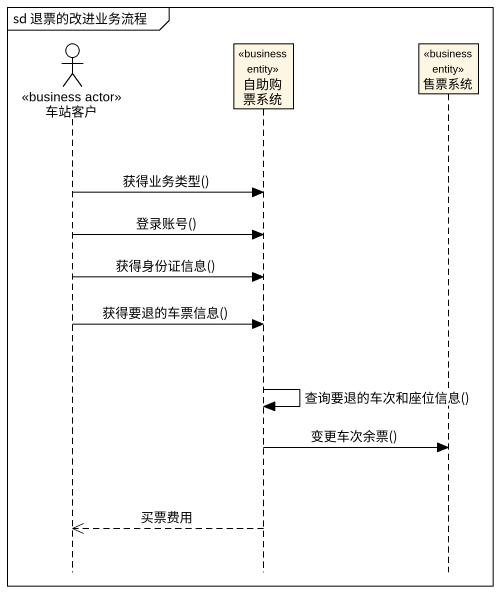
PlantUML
@startuml
mainframe sd 退票的改进业务流程
hide footbox
actor 车站客户 <<business actor>>
participant 自助购票系统 <<business entity>>
participant 售票系统 <<business entity>>

车站客户 -> 自助购票系统 : 获得业务类型()
车站客户 -> 自助购票系统 : 登录账号()
车站客户 -> 自助购票系统 : 获得身份证信息()
车站客户 -> 自助购票系统 : 获得要退的车票信息()
自助购票系统 -> 自助购票系统 : 查询要退的车次和座位信息()
自助购票系统 -> 售票系统 : 变更车次余票()
自助购票系统 -->> 车站客户 : 买票费用
@enduml
